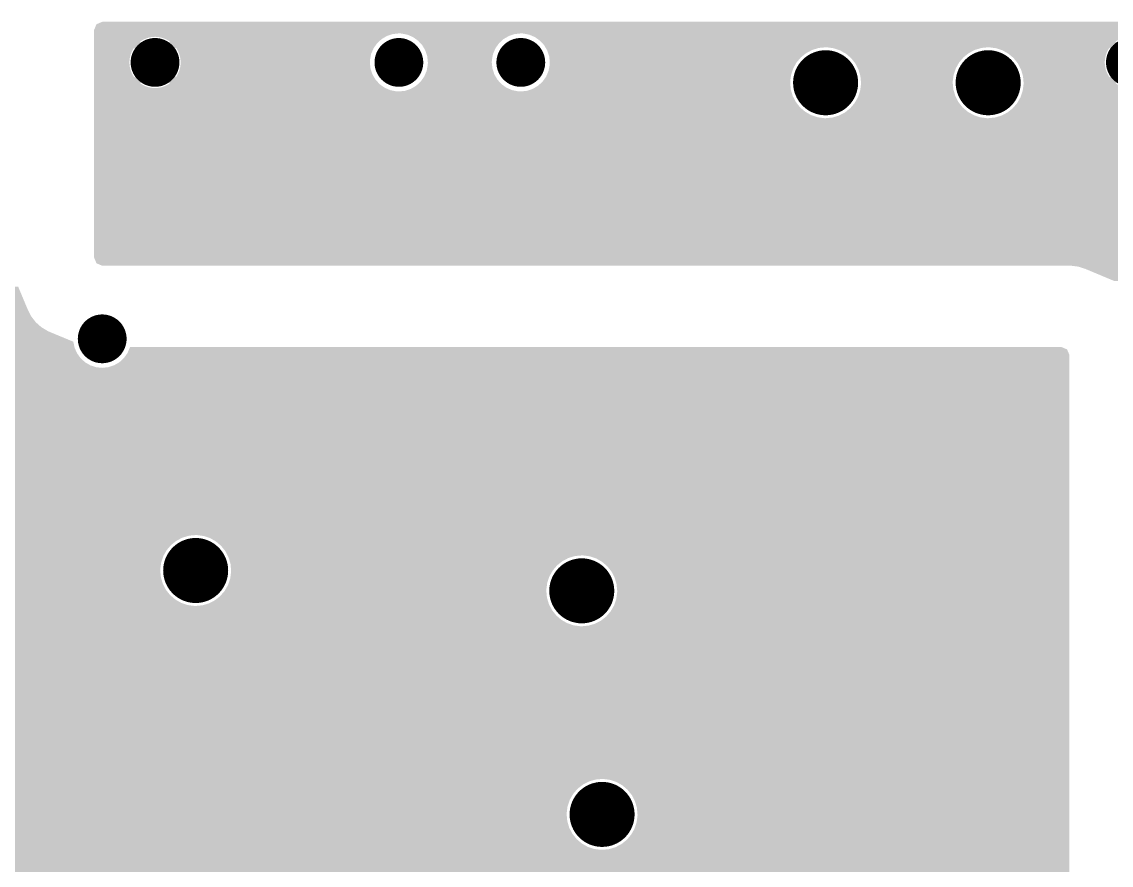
# Model space of a CAD drawing. Extents: x 295 to 953, y 10 to 290.
# Drawn here: x 728.99 to 757.08, y 174.05 to 195.79 of the extents above; entities that cross this region are included whole.
import ezdxf

# ---------------------------------------------------------------- set-up
doc = ezdxf.new("R2010")
doc.units = 0
doc.header["$LTSCALE"] = 5
doc.header["$MEASUREMENT"] = 0
doc.layers.get('0').update_dxf_attribs({"linetype": 'CONTINUOUS', "lineweight": 25})

msp = doc.modelspace()

# ---------------------------------------------------------------- linework, layer by layer
for points, const_width in [([(732.114, 194.746, 1), (732.743, 194.746, 1)], 0.629), ([(738.401, 194.746, 1), (739.029, 194.746, 1)], 0.629), ([(741.544, 194.746, 1), (742.173, 194.746, 1)], 0.629), ([(757.26, 194.746, 1), (757.889, 194.746, 1)], 0.629), ([(749.297, 194.222, 1), (750.136, 194.222, 1)], 0.838), ([(753.488, 194.222, 1), (754.327, 194.222, 1)], 0.838), ([(730.752, 187.621, 1), (731.381, 187.621, 1)], 0.629), ([(733.057, 181.649, 1), (733.895, 181.649, 1)], 0.838), ([(743.011, 181.125, 1), (743.849, 181.125, 1)], 0.838), ([(743.535, 175.362, 1), (744.373, 175.362, 1)], 0.838)]:
    msp.add_lwpolyline(points, format="xyb", close=True, dxfattribs=dict(const_width=const_width))
for points in [[(730.92, 195.731), (731.068, 195.793), (765.372, 195.731), (765.223, 195.793)], [(731.068, 195.793), (731.068, 195.793), (765.223, 195.793), (765.222, 195.793)], [(730.857, 195.582), (730.858, 195.585), (765.433, 195.582), (765.433, 195.585)], [(730.857, 195.494), (730.857, 195.582), (765.433, 195.494), (765.433, 195.582)], [(730.857, 195.477), (730.857, 195.494), (738.558, 195.477), (738.715, 195.494)], [(730.858, 195.585), (730.919, 195.731), (765.433, 195.585), (765.372, 195.731)], [(738.781, 195.491), (738.715, 195.494), (741.831, 195.491), (741.858, 195.494)], [(738.851, 195.477), (738.781, 195.491), (741.701, 195.477), (741.831, 195.491)], [(741.924, 195.491), (741.858, 195.494), (763.834, 195.491), (763.861, 195.494)], [(741.994, 195.477), (741.924, 195.491), (763.704, 195.477), (763.834, 195.491)], [(730.857, 195.428), (730.857, 195.477), (738.408, 195.428), (738.558, 195.477)], [(730.857, 195.406), (730.857, 195.428), (738.37, 195.406), (738.408, 195.428)], [(730.857, 195.404), (730.857, 195.406), (732.382, 195.404), (732.429, 195.406)], [(730.857, 195.399), (730.857, 195.404), (732.335, 195.399), (732.382, 195.404)], [(730.857, 195.391), (730.857, 195.399), (732.289, 195.391), (732.335, 195.399)], [(730.857, 195.379), (730.857, 195.391), (732.243, 195.379), (732.289, 195.391)], [(730.857, 195.364), (730.857, 195.379), (732.198, 195.364), (732.243, 195.379)], [(730.857, 195.346), (730.857, 195.364), (732.155, 195.346), (732.198, 195.364)], [(730.857, 195.325), (730.857, 195.346), (732.113, 195.325), (732.155, 195.346)], [(730.857, 195.301), (730.857, 195.325), (732.072, 195.301), (732.113, 195.325)], [(730.857, 195.283), (730.857, 195.301), (732.045, 195.283), (732.072, 195.301)], [(730.857, 195.164), (730.857, 195.283), (732.165, 195.164), (732.045, 195.283)], [(732.231, 195.199), (732.237, 195.201), (732.626, 195.199), (732.62, 195.201)], [(732.237, 195.201), (732.269, 195.214), (732.62, 195.201), (732.588, 195.214)], [(732.269, 195.214), (732.276, 195.216), (732.588, 195.214), (732.582, 195.216)], [(732.276, 195.216), (732.308, 195.225), (732.582, 195.216), (732.549, 195.225)], [(732.308, 195.225), (732.315, 195.227), (732.549, 195.225), (732.543, 195.227)], [(732.315, 195.227), (732.347, 195.233), (732.543, 195.227), (732.508, 195.233)], [(732.347, 195.233), (732.356, 195.234), (732.508, 195.233), (732.503, 195.234)], [(732.356, 195.234), (732.388, 195.238), (732.503, 195.234), (732.467, 195.238)], [(732.388, 195.238), (732.4, 195.239), (732.467, 195.238), (732.463, 195.239)], [(732.4, 195.239), (732.429, 195.24), (732.463, 195.239), (732.429, 195.24)], [(732.461, 195.405), (732.429, 195.406), (738.369, 195.405), (738.37, 195.406)], [(732.508, 195.401), (732.461, 195.405), (738.362, 195.401), (738.369, 195.405)], [(732.555, 195.394), (732.508, 195.401), (738.349, 195.394), (738.362, 195.401)], [(732.6, 195.383), (732.555, 195.394), (738.331, 195.383), (738.349, 195.394)], [(732.645, 195.369), (732.6, 195.383), (738.308, 195.369), (738.331, 195.383)], [(732.689, 195.352), (732.645, 195.369), (738.279, 195.352), (738.308, 195.369)], [(732.698, 195.348), (732.689, 195.352), (738.271, 195.348), (738.279, 195.352)], [(732.693, 195.164), (732.77, 195.241), (738.1, 195.164), (738.154, 195.241)], [(732.732, 195.332), (732.698, 195.348), (738.254, 195.332), (738.271, 195.348)], [(732.773, 195.309), (732.732, 195.332), (738.229, 195.309), (738.254, 195.332)], [(732.77, 195.241), (732.812, 195.283), (738.154, 195.241), (738.2, 195.283)], [(732.812, 195.283), (732.773, 195.309), (738.2, 195.283), (738.229, 195.309)], [(738.936, 195.46), (738.851, 195.477), (741.65, 195.46), (741.701, 195.477)], [(739.012, 195.428), (738.936, 195.46), (741.551, 195.428), (741.65, 195.46)], [(739.081, 195.398), (739.012, 195.428), (741.5, 195.398), (741.551, 195.428)], [(739.152, 195.348), (739.081, 195.398), (741.414, 195.348), (741.5, 195.398)], [(739.21, 195.306), (739.152, 195.348), (741.369, 195.306), (741.414, 195.348)], [(739.27, 195.241), (739.21, 195.306), (741.298, 195.241), (741.369, 195.306)], [(739.317, 195.19), (739.27, 195.241), (741.261, 195.19), (741.298, 195.241)], [(742.079, 195.46), (741.994, 195.477), (763.653, 195.46), (763.704, 195.477)], [(742.156, 195.428), (742.079, 195.46), (763.554, 195.428), (763.653, 195.46)], [(742.206, 195.406), (742.156, 195.428), (763.516, 195.406), (763.554, 195.428)], [(742.21, 195.404), (742.206, 195.406), (757.528, 195.404), (757.575, 195.406)], [(742.222, 195.399), (742.21, 195.404), (757.481, 195.399), (757.528, 195.404)], [(742.225, 195.398), (742.222, 195.399), (757.474, 195.398), (757.481, 195.399)], [(742.235, 195.391), (742.225, 195.398), (757.435, 195.391), (757.474, 195.398)], [(742.251, 195.379), (742.235, 195.391), (757.389, 195.379), (757.435, 195.391)], [(742.272, 195.364), (742.251, 195.379), (757.344, 195.364), (757.389, 195.379)], [(742.297, 195.346), (742.272, 195.364), (757.301, 195.346), (757.344, 195.364)], [(742.327, 195.325), (742.297, 195.346), (757.259, 195.325), (757.301, 195.346)], [(742.354, 195.306), (742.327, 195.325), (757.227, 195.306), (757.259, 195.325)], [(742.358, 195.301), (742.354, 195.306), (757.218, 195.301), (757.227, 195.306)], [(742.375, 195.283), (742.358, 195.301), (757.191, 195.283), (757.218, 195.301)], [(742.46, 195.19), (742.375, 195.283), (757.285, 195.19), (757.191, 195.283)], [(730.857, 195.129), (730.857, 195.164), (738.075, 195.129), (738.1, 195.164)], [(730.857, 195.09), (730.857, 195.129), (731.865, 195.09), (731.891, 195.129)], [(730.857, 195.049), (730.857, 195.09), (731.842, 195.049), (731.865, 195.09)], [(730.857, 195.006), (730.857, 195.049), (731.822, 195.006), (731.842, 195.049)], [(730.857, 194.962), (730.857, 195.006), (731.805, 194.962), (731.822, 195.006)], [(730.857, 194.917), (730.857, 194.962), (731.791, 194.917), (731.805, 194.962)], [(732.01, 195.01), (731.891, 195.129), (732.847, 195.01), (732.966, 195.129)], [(731.963, 194.912), (731.973, 194.937), (732.894, 194.912), (732.884, 194.937)], [(731.973, 194.937), (731.978, 194.949), (732.884, 194.937), (732.879, 194.949)], [(731.978, 194.949), (731.99, 194.974), (732.879, 194.949), (732.867, 194.974)], [(731.99, 194.974), (731.997, 194.986), (732.867, 194.974), (732.861, 194.986)], [(731.997, 194.986), (732.01, 195.01), (732.861, 194.986), (732.847, 195.01)], [(732.165, 195.164), (732.194, 195.181), (732.693, 195.164), (732.663, 195.181)], [(732.194, 195.181), (732.2, 195.184), (732.663, 195.181), (732.657, 195.184)], [(732.2, 195.184), (732.231, 195.199), (732.657, 195.184), (732.626, 195.199)], [(732.976, 195.114), (732.966, 195.129), (738.064, 195.114), (738.075, 195.129)], [(732.978, 195.112), (732.976, 195.114), (738.063, 195.112), (738.064, 195.114)], [(733.001, 195.074), (732.978, 195.112), (738.047, 195.074), (738.063, 195.112)], [(733.023, 195.032), (733.001, 195.074), (738.029, 195.032), (738.047, 195.074)], [(733.042, 194.989), (733.023, 195.032), (738.01, 194.989), (738.029, 195.032)], [(733.05, 194.967), (733.042, 194.989), (738, 194.967), (738.01, 194.989)], [(733.058, 194.945), (733.05, 194.967), (737.996, 194.945), (738, 194.967)], [(733.07, 194.9), (733.058, 194.945), (737.987, 194.9), (737.996, 194.945)], [(739.363, 195.112), (739.317, 195.19), (741.206, 195.112), (741.261, 195.19)], [(739.397, 195.053), (739.363, 195.112), (741.181, 195.053), (741.206, 195.112)], [(739.425, 194.967), (739.397, 195.053), (741.144, 194.967), (741.181, 195.053)], [(739.446, 194.903), (739.425, 194.967), (741.131, 194.903), (741.144, 194.967)], [(742.476, 195.164), (742.46, 195.19), (757.311, 195.164), (757.285, 195.19)], [(742.492, 195.135), (742.476, 195.164), (763.225, 195.135), (763.246, 195.164)], [(742.502, 195.119), (742.492, 195.135), (749.542, 195.119), (749.716, 195.135)], [(742.531, 195.069), (742.502, 195.119), (749.375, 195.069), (749.542, 195.119)], [(742.54, 195.053), (742.531, 195.069), (749.344, 195.053), (749.375, 195.069)], [(742.562, 194.988), (742.54, 195.053), (749.22, 194.988), (749.344, 195.053)], [(742.59, 194.903), (742.562, 194.988), (749.112, 194.903), (749.22, 194.988)], [(749.751, 195.135), (749.716, 195.135), (753.901, 195.135), (753.907, 195.135)], [(749.871, 195.119), (749.751, 195.135), (753.733, 195.119), (753.901, 195.135)], [(749.924, 195.111), (749.871, 195.119), (753.709, 195.111), (753.733, 195.119)], [(750.05, 195.069), (749.924, 195.111), (753.566, 195.069), (753.709, 195.111)], [(750.09, 195.056), (750.05, 195.069), (753.54, 195.056), (753.566, 195.069)], [(750.208, 194.988), (750.09, 195.056), (753.411, 194.988), (753.54, 195.056)], [(750.242, 194.969), (750.208, 194.988), (753.386, 194.969), (753.411, 194.988)], [(750.346, 194.88), (750.242, 194.969), (753.274, 194.88), (753.386, 194.969)], [(753.985, 195.129), (753.942, 195.135), (763.221, 195.129), (763.225, 195.135)], [(754.115, 195.111), (753.985, 195.129), (757.026, 195.111), (757.037, 195.129)], [(754.18, 195.09), (754.115, 195.111), (757.011, 195.09), (757.026, 195.111)], [(754.281, 195.056), (754.18, 195.09), (756.992, 195.056), (757.011, 195.09)], [(754.293, 195.049), (754.281, 195.056), (756.988, 195.049), (756.992, 195.056)], [(754.368, 195.006), (754.293, 195.049), (756.968, 195.006), (756.988, 195.049)], [(754.433, 194.969), (754.368, 195.006), (756.954, 194.969), (756.968, 195.006)], [(754.441, 194.962), (754.433, 194.969), (756.951, 194.962), (756.954, 194.969)], [(754.493, 194.917), (754.441, 194.962), (756.937, 194.917), (756.951, 194.962)], [(757.156, 195.01), (757.037, 195.129), (757.993, 195.01), (758.112, 195.129)], [(730.857, 194.872), (730.857, 194.917), (731.781, 194.872), (731.791, 194.917)], [(730.857, 194.825), (730.857, 194.872), (731.773, 194.825), (731.781, 194.872)], [(730.857, 194.778), (730.857, 194.825), (731.769, 194.778), (731.773, 194.825)], [(730.857, 194.731), (730.857, 194.778), (731.769, 194.731), (731.769, 194.778)], [(730.857, 194.684), (730.857, 194.731), (731.771, 194.684), (731.769, 194.731)], [(730.857, 194.638), (730.857, 194.684), (731.777, 194.638), (731.771, 194.684)], [(731.934, 194.752), (731.935, 194.78), (732.923, 194.752), (732.922, 194.78)], [(731.934, 194.739), (731.934, 194.752), (732.923, 194.739), (732.923, 194.752)], [(731.936, 194.711), (731.934, 194.739), (732.922, 194.711), (732.923, 194.739)], [(731.935, 194.78), (731.937, 194.793), (732.922, 194.78), (732.921, 194.793)], [(731.936, 194.698), (731.936, 194.711), (732.92, 194.698), (732.922, 194.711)], [(731.94, 194.671), (731.936, 194.698), (732.917, 194.671), (732.92, 194.698)], [(731.937, 194.793), (731.94, 194.82), (732.921, 194.793), (732.917, 194.82)], [(731.94, 194.82), (731.942, 194.833), (732.917, 194.82), (732.915, 194.833)], [(731.942, 194.658), (731.94, 194.671), (732.915, 194.658), (732.917, 194.671)], [(731.942, 194.833), (731.948, 194.86), (732.915, 194.833), (732.909, 194.86)], [(731.948, 194.631), (731.942, 194.658), (732.91, 194.631), (732.915, 194.658)], [(731.948, 194.86), (731.951, 194.873), (732.909, 194.86), (732.906, 194.873)], [(731.951, 194.873), (731.959, 194.899), (732.906, 194.873), (732.898, 194.899)], [(731.959, 194.899), (731.963, 194.912), (732.898, 194.899), (732.894, 194.912)], [(733.08, 194.854), (733.07, 194.9), (737.978, 194.854), (737.987, 194.9)], [(733.077, 194.62), (733.084, 194.666), (737.98, 194.62), (737.975, 194.666)], [(733.085, 194.811), (733.08, 194.854), (737.97, 194.811), (737.978, 194.854)], [(733.084, 194.666), (733.088, 194.713), (737.975, 194.666), (737.97, 194.713)], [(733.086, 194.807), (733.085, 194.811), (737.97, 194.807), (737.97, 194.811)], [(733.089, 194.76), (733.086, 194.807), (737.968, 194.76), (737.97, 194.807)], [(733.088, 194.746), (733.089, 194.76), (737.967, 194.746), (737.968, 194.76)], [(733.088, 194.713), (733.088, 194.746), (737.97, 194.713), (737.967, 194.746)], [(739.442, 194.588), (739.46, 194.68), (741.127, 194.588), (741.117, 194.68)], [(739.456, 194.811), (739.446, 194.903), (741.113, 194.811), (741.131, 194.903)], [(739.463, 194.746), (739.456, 194.811), (741.11, 194.746), (741.113, 194.811)], [(739.46, 194.68), (739.463, 194.746), (741.117, 194.68), (741.11, 194.746)], [(742.587, 194.595), (742.604, 194.68), (748.883, 194.595), (748.931, 194.68)], [(742.592, 194.88), (742.59, 194.903), (749.083, 194.88), (749.112, 194.903)], [(742.606, 194.747), (742.592, 194.88), (748.969, 194.747), (749.083, 194.88)], [(742.604, 194.68), (742.606, 194.746), (748.931, 194.68), (748.968, 194.746)], [(742.606, 194.746), (742.606, 194.747), (748.968, 194.746), (748.969, 194.747)], [(750.375, 194.855), (750.346, 194.88), (753.253, 194.855), (753.274, 194.88)], [(750.461, 194.747), (750.375, 194.855), (753.16, 194.747), (753.253, 194.855)], [(750.483, 194.719), (750.461, 194.747), (753.144, 194.719), (753.16, 194.747)], [(750.547, 194.595), (750.483, 194.719), (753.074, 194.595), (753.144, 194.719)], [(754.547, 194.872), (754.493, 194.917), (756.927, 194.872), (756.937, 194.917)], [(754.566, 194.855), (754.547, 194.872), (756.924, 194.855), (756.927, 194.872)], [(754.59, 194.825), (754.566, 194.855), (756.919, 194.825), (756.924, 194.855)], [(754.627, 194.778), (754.59, 194.825), (756.915, 194.778), (756.919, 194.825)], [(754.664, 194.731), (754.627, 194.778), (756.915, 194.731), (756.915, 194.778)], [(754.674, 194.719), (754.664, 194.731), (756.915, 194.719), (756.915, 194.731)], [(754.692, 194.684), (754.674, 194.719), (756.917, 194.684), (756.915, 194.719)], [(754.716, 194.638), (754.692, 194.684), (756.923, 194.638), (756.917, 194.684)], [(730.857, 194.591), (730.857, 194.638), (731.787, 194.591), (731.777, 194.638)], [(730.857, 194.546), (730.857, 194.591), (731.799, 194.546), (731.787, 194.591)], [(730.857, 194.502), (730.857, 194.546), (731.815, 194.502), (731.799, 194.546)], [(730.857, 194.459), (730.857, 194.502), (731.834, 194.459), (731.815, 194.502)], [(730.857, 194.417), (730.857, 194.459), (731.856, 194.417), (731.834, 194.459)], [(730.857, 194.377), (730.857, 194.417), (731.881, 194.377), (731.856, 194.417)], [(730.857, 194.362), (730.857, 194.377), (731.891, 194.362), (731.881, 194.377)], [(730.857, 194.327), (730.857, 194.362), (738.098, 194.327), (738.077, 194.362)], [(731.891, 194.362), (732.01, 194.481), (732.966, 194.362), (732.847, 194.481)], [(731.951, 194.618), (731.948, 194.631), (732.906, 194.618), (732.91, 194.631)], [(731.959, 194.592), (731.951, 194.618), (732.899, 194.592), (732.906, 194.618)], [(731.963, 194.579), (731.959, 194.592), (732.894, 194.579), (732.899, 194.592)], [(731.973, 194.554), (731.963, 194.579), (732.884, 194.554), (732.894, 194.579)], [(731.978, 194.542), (731.973, 194.554), (732.879, 194.542), (732.884, 194.554)], [(731.991, 194.517), (731.978, 194.542), (732.867, 194.517), (732.879, 194.542)], [(731.996, 194.505), (731.991, 194.517), (732.86, 194.505), (732.867, 194.517)], [(732.01, 194.482), (731.996, 194.505), (732.847, 194.482), (732.86, 194.505)], [(732.01, 194.481), (732.01, 194.482), (732.847, 194.481), (732.847, 194.482)], [(732.966, 194.362), (732.992, 194.402), (738.077, 194.362), (738.055, 194.402)], [(732.992, 194.402), (733.012, 194.438), (738.055, 194.402), (738.033, 194.438)], [(733.012, 194.438), (733.015, 194.443), (738.033, 194.438), (738.032, 194.443)], [(733.015, 194.443), (733.035, 194.485), (738.032, 194.443), (738.018, 194.485)], [(733.035, 194.485), (733.052, 194.529), (738.018, 194.485), (738.003, 194.529)], [(733.052, 194.529), (733.066, 194.574), (738.003, 194.529), (737.988, 194.574)], [(733.066, 194.574), (733.069, 194.588), (737.988, 194.574), (737.984, 194.588)], [(733.069, 194.588), (733.077, 194.62), (737.984, 194.588), (737.98, 194.62)], [(739.312, 194.302), (739.367, 194.379), (741.256, 194.302), (741.211, 194.379)], [(739.367, 194.379), (739.393, 194.438), (741.211, 194.379), (741.176, 194.438)], [(739.393, 194.438), (739.43, 194.525), (741.176, 194.438), (741.148, 194.525)], [(739.43, 194.525), (739.442, 194.588), (741.148, 194.525), (741.127, 194.588)], [(742.423, 194.256), (742.511, 194.379), (748.803, 194.256), (748.82, 194.379)], [(742.511, 194.379), (742.532, 194.429), (748.82, 194.379), (748.827, 194.429)], [(742.532, 194.429), (742.573, 194.525), (748.827, 194.429), (748.859, 194.525)], [(742.573, 194.525), (742.587, 194.595), (748.859, 194.525), (748.883, 194.595)], [(750.564, 194.563), (750.547, 194.595), (753.063, 194.563), (753.074, 194.595)], [(750.603, 194.429), (750.564, 194.563), (753.018, 194.429), (753.063, 194.563)], [(750.613, 194.396), (750.603, 194.429), (753.013, 194.396), (753.018, 194.429)], [(750.627, 194.256), (750.613, 194.396), (752.994, 194.256), (753.013, 194.396)], [(754.74, 194.591), (754.716, 194.638), (756.933, 194.591), (756.923, 194.638)], [(754.755, 194.563), (754.74, 194.591), (756.941, 194.563), (756.933, 194.591)], [(754.76, 194.546), (754.755, 194.563), (756.945, 194.546), (756.941, 194.563)], [(754.773, 194.502), (754.76, 194.546), (756.961, 194.502), (756.945, 194.546)], [(754.786, 194.459), (754.773, 194.502), (756.98, 194.459), (756.961, 194.502)], [(754.798, 194.417), (754.786, 194.459), (757.002, 194.417), (756.98, 194.459)], [(754.804, 194.396), (754.798, 194.417), (757.015, 194.396), (757.002, 194.417)], [(754.806, 194.377), (754.804, 194.396), (757.027, 194.377), (757.015, 194.396)], [(754.808, 194.362), (754.806, 194.377), (757.037, 194.362), (757.027, 194.377)], [(754.811, 194.327), (754.808, 194.362), (763.244, 194.327), (763.223, 194.362)], [(757.037, 194.362), (757.156, 194.481), (758.112, 194.362), (757.993, 194.481)], [(730.857, 194.208), (730.857, 194.327), (732.045, 194.208), (732.165, 194.327)], [(730.857, 194.182), (730.857, 194.208), (732.085, 194.182), (732.045, 194.208)], [(730.857, 194.159), (730.857, 194.182), (732.126, 194.159), (732.085, 194.182)], [(730.857, 194.139), (730.857, 194.159), (732.168, 194.139), (732.126, 194.159)], [(730.857, 194.122), (730.857, 194.139), (732.212, 194.122), (732.168, 194.139)], [(730.857, 194.108), (730.857, 194.122), (732.257, 194.108), (732.212, 194.122)], [(730.857, 194.098), (730.857, 194.108), (732.303, 194.098), (732.257, 194.108)], [(730.857, 194.09), (730.857, 194.098), (732.349, 194.09), (732.303, 194.098)], [(730.857, 194.086), (730.857, 194.09), (732.396, 194.086), (732.349, 194.09)], [(730.857, 194.031), (730.857, 194.086), (738.494, 194.031), (738.367, 194.086)], [(730.857, 194.086), (730.857, 194.086), (732.443, 194.086), (732.396, 194.086)], [(732.195, 194.31), (732.165, 194.327), (732.663, 194.31), (732.693, 194.327)], [(732.2, 194.307), (732.195, 194.31), (732.657, 194.307), (732.663, 194.31)], [(732.231, 194.292), (732.2, 194.307), (732.627, 194.292), (732.657, 194.307)], [(732.237, 194.29), (732.231, 194.292), (732.62, 194.29), (732.627, 194.292)], [(732.269, 194.278), (732.237, 194.29), (732.589, 194.278), (732.62, 194.29)], [(732.275, 194.276), (732.269, 194.278), (732.582, 194.276), (732.589, 194.278)], [(732.308, 194.266), (732.275, 194.276), (732.55, 194.266), (732.582, 194.276)], [(732.314, 194.265), (732.308, 194.266), (732.542, 194.265), (732.55, 194.266)], [(732.349, 194.258), (732.314, 194.265), (732.51, 194.258), (732.542, 194.265)], [(732.354, 194.257), (732.349, 194.258), (732.501, 194.257), (732.51, 194.258)], [(732.39, 194.253), (732.354, 194.257), (732.469, 194.253), (732.501, 194.257)], [(732.394, 194.252), (732.39, 194.253), (732.457, 194.252), (732.469, 194.253)], [(732.429, 194.251), (732.394, 194.252), (732.429, 194.251), (732.457, 194.252)], [(732.443, 194.086), (732.49, 194.088), (738.367, 194.086), (738.36, 194.088)], [(732.49, 194.088), (732.528, 194.093), (738.36, 194.088), (738.349, 194.093)], [(732.528, 194.093), (732.537, 194.094), (738.349, 194.093), (738.347, 194.094)], [(732.537, 194.094), (732.583, 194.104), (738.347, 194.094), (738.334, 194.104)], [(732.583, 194.104), (732.628, 194.116), (738.334, 194.104), (738.316, 194.116)], [(732.628, 194.116), (732.672, 194.132), (738.316, 194.116), (738.294, 194.132)], [(732.672, 194.132), (732.715, 194.151), (738.294, 194.132), (738.267, 194.151)], [(732.718, 194.302), (732.693, 194.327), (738.113, 194.302), (738.098, 194.327)], [(732.715, 194.151), (732.757, 194.173), (738.267, 194.151), (738.237, 194.173)], [(732.812, 194.208), (732.718, 194.302), (738.199, 194.208), (738.113, 194.302)], [(732.757, 194.173), (732.776, 194.185), (738.237, 194.173), (738.22, 194.185)], [(732.776, 194.185), (732.797, 194.198), (738.22, 194.185), (738.208, 194.198)], [(732.797, 194.198), (732.812, 194.208), (738.208, 194.198), (738.199, 194.208)], [(739.023, 194.064), (739.073, 194.093), (741.561, 194.064), (741.492, 194.093)], [(739.073, 194.093), (739.159, 194.143), (741.492, 194.093), (741.421, 194.143)], [(739.159, 194.143), (739.204, 194.185), (741.421, 194.143), (741.363, 194.185)], [(739.204, 194.185), (739.276, 194.25), (741.363, 194.185), (741.303, 194.25)], [(739.276, 194.25), (739.312, 194.302), (741.303, 194.25), (741.256, 194.302)], [(742.166, 194.064), (742.302, 194.143), (748.818, 194.064), (748.81, 194.143)], [(742.302, 194.143), (742.388, 194.222), (748.81, 194.143), (748.803, 194.222)], [(742.388, 194.222), (742.419, 194.25), (748.803, 194.222), (748.803, 194.25)], [(742.419, 194.25), (742.423, 194.256), (748.803, 194.25), (748.803, 194.256)], [(750.611, 194.048), (750.629, 194.187), (753.011, 194.048), (752.997, 194.187)], [(750.63, 194.222), (750.627, 194.256), (752.994, 194.222), (752.994, 194.256)], [(750.629, 194.187), (750.63, 194.222), (752.997, 194.187), (752.994, 194.222)], [(754.799, 194.031), (754.807, 194.086), (763.64, 194.031), (763.513, 194.086)], [(754.807, 194.09), (754.808, 194.098), (757.495, 194.09), (757.449, 194.098)], [(754.807, 194.086), (754.807, 194.09), (757.542, 194.086), (757.495, 194.09)], [(754.807, 194.086), (754.807, 194.086), (757.589, 194.086), (757.542, 194.086)], [(754.808, 194.098), (754.81, 194.108), (757.449, 194.098), (757.403, 194.108)], [(754.81, 194.108), (754.812, 194.122), (757.403, 194.108), (757.358, 194.122)], [(754.821, 194.222), (754.811, 194.327), (757.205, 194.222), (757.311, 194.327)], [(754.812, 194.122), (754.814, 194.139), (757.358, 194.122), (757.314, 194.139)], [(754.814, 194.139), (754.817, 194.159), (757.314, 194.139), (757.272, 194.159)], [(754.817, 194.159), (754.82, 194.182), (757.272, 194.159), (757.231, 194.182)], [(754.82, 194.187), (754.821, 194.208), (757.223, 194.187), (757.191, 194.208)], [(754.82, 194.182), (754.82, 194.187), (757.231, 194.182), (757.223, 194.187)], [(754.821, 194.208), (754.821, 194.222), (757.191, 194.208), (757.205, 194.222)], [(730.857, 194), (730.857, 194.031), (738.649, 194), (738.494, 194.031)], [(730.857, 193.997), (730.857, 194), (738.715, 193.997), (738.649, 194)], [(730.857, 193.88), (730.857, 193.997), (748.869, 193.88), (748.834, 193.997)], [(730.857, 193.725), (730.857, 193.88), (748.95, 193.725), (748.869, 193.88)], [(738.715, 193.997), (738.742, 194), (741.858, 193.997), (741.792, 194)], [(738.742, 194), (738.872, 194.014), (741.792, 194), (741.722, 194.014)], [(738.872, 194.014), (738.923, 194.031), (741.722, 194.014), (741.637, 194.031)], [(738.923, 194.031), (739.023, 194.064), (741.637, 194.031), (741.561, 194.064)], [(741.858, 193.997), (742.016, 194.014), (748.834, 193.997), (748.829, 194.014)], [(742.016, 194.014), (742.117, 194.048), (748.829, 194.014), (748.82, 194.048)], [(742.117, 194.048), (742.166, 194.064), (748.82, 194.048), (748.818, 194.064)], [(750.48, 193.725), (750.55, 193.848), (753.141, 193.725), (753.077, 193.848)], [(750.55, 193.848), (750.561, 193.88), (753.077, 193.848), (753.06, 193.88)], [(750.561, 193.88), (750.606, 194.014), (753.06, 193.88), (753.021, 194.014)], [(750.606, 194.014), (750.611, 194.048), (753.021, 194.014), (753.011, 194.048)], [(754.655, 193.696), (754.741, 193.848), (765.433, 193.696), (765.433, 193.848)], [(754.741, 193.848), (754.792, 193.997), (765.433, 193.848), (765.433, 193.997)], [(754.792, 193.997), (754.793, 194), (763.861, 193.997), (763.795, 194)], [(754.793, 194), (754.797, 194.014), (763.795, 194), (763.726, 194.014)], [(754.797, 194.014), (754.799, 194.031), (763.726, 194.014), (763.64, 194.031)], [(730.857, 193.588), (730.857, 193.725), (749.058, 193.588), (748.95, 193.725)], [(730.857, 193.474), (730.857, 193.588), (749.191, 193.474), (749.058, 193.588)], [(750.238, 193.474), (750.35, 193.564), (753.382, 193.474), (753.278, 193.564)], [(750.35, 193.564), (750.371, 193.588), (753.278, 193.564), (753.249, 193.588)], [(750.371, 193.588), (750.464, 193.696), (753.249, 193.588), (753.163, 193.696)], [(750.464, 193.696), (750.48, 193.725), (753.163, 193.696), (753.141, 193.725)], [(754.404, 193.455), (754.541, 193.564), (765.433, 193.455), (765.433, 193.564)], [(754.541, 193.564), (754.655, 193.696), (765.433, 193.564), (765.433, 193.696)], [(730.857, 193.388), (730.857, 193.474), (749.343, 193.388), (749.191, 193.474)], [(730.857, 193.332), (730.857, 193.388), (749.509, 193.332), (749.343, 193.388)], [(730.857, 193.309), (730.857, 193.332), (749.682, 193.309), (749.509, 193.332)], [(730.857, 193.308), (730.857, 193.309), (749.716, 193.308), (749.682, 193.309)], [(730.857, 190.555), (730.857, 193.308), (765.433, 190.555), (765.433, 193.308)], [(749.716, 193.308), (749.723, 193.309), (753.907, 193.308), (753.873, 193.309)], [(749.723, 193.309), (749.89, 193.325), (753.873, 193.309), (753.753, 193.325)], [(749.89, 193.325), (749.915, 193.332), (753.753, 193.325), (753.7, 193.332)], [(749.915, 193.332), (750.058, 193.374), (753.7, 193.332), (753.574, 193.374)], [(750.058, 193.374), (750.084, 193.388), (753.574, 193.374), (753.534, 193.388)], [(750.084, 193.388), (750.213, 193.455), (753.534, 193.388), (753.416, 193.455)], [(750.213, 193.455), (750.238, 193.474), (753.416, 193.455), (753.382, 193.474)], [(753.907, 193.308), (754.081, 193.325), (765.433, 193.308), (765.433, 193.325)], [(754.081, 193.325), (754.249, 193.374), (765.433, 193.325), (765.433, 193.374)], [(754.249, 193.374), (754.404, 193.455), (765.433, 193.374), (765.433, 193.455)], [(730.857, 190.368), (730.857, 190.555), (765.449, 190.368), (765.433, 190.555)], [(730.857, 190.188), (730.857, 190.368), (765.499, 190.188), (765.449, 190.368)], [(730.857, 190.15), (730.857, 190.188), (765.514, 190.15), (765.499, 190.188)], [(730.857, 189.717), (730.857, 190.15), (765.695, 189.717), (765.514, 190.15)], [(730.919, 189.568), (730.857, 189.717), (765.757, 189.568), (765.695, 189.717)], [(730.92, 189.567), (730.919, 189.568), (765.758, 189.567), (765.757, 189.568)], [(731.066, 189.507), (730.92, 189.567), (765.783, 189.507), (765.758, 189.567)], [(756.043, 189.506), (756.003, 189.507), (765.783, 189.506), (765.783, 189.507)], [(756.229, 189.482), (756.043, 189.506), (765.793, 189.482), (765.783, 189.506)], [(756.407, 189.426), (756.229, 189.482), (765.817, 189.426), (765.793, 189.482)], [(756.448, 189.409), (756.407, 189.426), (765.824, 189.409), (765.817, 189.426)], [(756.844, 189.243), (756.448, 189.409), (765.911, 189.243), (765.824, 189.409)], [(757.149, 189.116), (756.844, 189.243), (766.011, 189.116), (765.911, 189.243)], [(673.231, 188.361), (673.231, 188.968), (729.153, 188.361), (728.899, 188.968)], [(673.231, 188.195), (673.231, 188.361), (729.24, 188.195), (729.153, 188.361)], [(673.231, 188.048), (673.231, 188.195), (729.355, 188.048), (729.24, 188.195)], [(673.231, 187.923), (673.231, 188.048), (729.495, 187.923), (729.355, 188.048)], [(673.231, 187.826), (673.231, 187.923), (729.655, 187.826), (729.495, 187.923)], [(673.231, 187.797), (673.231, 187.826), (729.718, 187.797), (729.655, 187.826)], [(673.231, 187.547), (673.231, 187.797), (730.322, 187.547), (729.718, 187.797)], [(673.231, 187.546), (673.231, 187.547), (730.322, 187.546), (730.322, 187.547)], [(673.231, 187.392), (673.231, 187.546), (730.354, 187.392), (730.322, 187.546)], [(673.231, 187.247), (673.231, 187.392), (730.419, 187.247), (730.354, 187.392)], [(731.719, 187.255), (731.758, 187.349), (755.981, 187.255), (755.942, 187.349)], [(731.758, 187.349), (731.785, 187.411), (755.942, 187.349), (755.793, 187.411)], [(673.231, 187.119), (673.231, 187.247), (730.512, 187.119), (730.419, 187.247)], [(673.231, 187.014), (673.231, 187.119), (730.629, 187.014), (730.512, 187.119)], [(731.511, 187.019), (731.627, 187.126), (756.003, 187.019), (756.003, 187.126)], [(731.627, 187.126), (731.682, 187.203), (756.003, 187.126), (756.003, 187.203)], [(731.682, 187.203), (731.719, 187.255), (756.003, 187.203), (755.981, 187.255)], [(673.231, 186.935), (673.231, 187.014), (730.767, 186.935), (730.629, 187.014)], [(673.231, 186.888), (673.231, 186.935), (730.918, 186.888), (730.767, 186.935)], [(673.231, 186.873), (673.231, 186.888), (731.067, 186.873), (730.918, 186.888)], [(673.231, 183.445), (673.231, 186.873), (756.003, 183.445), (756.003, 186.873)], [(731.067, 186.873), (731.224, 186.89), (756.003, 186.873), (756.003, 186.89)], [(731.224, 186.89), (731.374, 186.939), (756.003, 186.89), (756.003, 186.939)], [(731.374, 186.939), (731.511, 187.019), (756.003, 186.939), (756.003, 187.019)], [(684.298, 183.442), (684.232, 183.445), (756.003, 183.442), (756.003, 183.445)], [(684.453, 183.411), (684.298, 183.442), (756.003, 183.411), (756.003, 183.442)], [(684.58, 183.357), (684.453, 183.411), (756.003, 183.357), (756.003, 183.411)], [(695.266, 183.356), (695.233, 183.357), (756.003, 183.356), (756.003, 183.357)], [(695.313, 183.352), (695.266, 183.356), (756.003, 183.352), (756.003, 183.356)], [(695.359, 183.344), (695.313, 183.352), (756.003, 183.344), (756.003, 183.352)], [(695.405, 183.334), (695.359, 183.344), (756.003, 183.334), (756.003, 183.344)], [(695.45, 183.32), (695.405, 183.334), (756.003, 183.32), (756.003, 183.334)], [(695.494, 183.303), (695.45, 183.32), (756.003, 183.303), (756.003, 183.32)], [(695.537, 183.283), (695.494, 183.303), (756.003, 183.283), (756.003, 183.303)], [(695.498, 183.115), (695.617, 183.234), (756.003, 183.115), (756.003, 183.234)], [(695.578, 183.26), (695.537, 183.283), (756.003, 183.26), (756.003, 183.283)], [(695.617, 183.234), (695.578, 183.26), (756.003, 183.234), (756.003, 183.26)], [(684.866, 183.086), (684.849, 183.115), (756.003, 183.086), (756.003, 183.115)], [(713.253, 183.062), (713.08, 183.086), (756.003, 183.062), (756.003, 183.086)], [(713.419, 183.006), (713.253, 183.062), (756.003, 183.006), (756.003, 183.062)], [(713.571, 182.92), (713.419, 183.006), (756.003, 182.92), (756.003, 183.006)], [(713.703, 182.806), (713.571, 182.92), (756.003, 182.806), (756.003, 182.92)], [(713.812, 182.669), (713.703, 182.806), (756.003, 182.669), (756.003, 182.806)], [(713.868, 182.562), (713.812, 182.669), (756.003, 182.562), (756.003, 182.669)], [(727.748, 182.562), (727.714, 182.562), (733.47, 182.562), (733.476, 182.562)], [(727.868, 182.546), (727.748, 182.562), (733.302, 182.546), (733.47, 182.562)], [(727.921, 182.538), (727.868, 182.546), (733.278, 182.538), (733.302, 182.546)], [(728.047, 182.496), (727.921, 182.538), (733.135, 182.496), (733.278, 182.538)], [(728.087, 182.483), (728.047, 182.496), (733.109, 182.483), (733.135, 182.496)], [(728.205, 182.415), (728.087, 182.483), (732.98, 182.415), (733.109, 182.483)], [(728.239, 182.396), (728.205, 182.415), (732.955, 182.396), (732.98, 182.415)], [(728.343, 182.307), (728.239, 182.396), (732.843, 182.307), (732.955, 182.396)], [(728.372, 182.282), (728.343, 182.307), (732.822, 182.282), (732.843, 182.307)], [(728.458, 182.174), (728.372, 182.282), (732.729, 182.174), (732.822, 182.282)], [(733.684, 182.538), (733.511, 182.562), (756.003, 182.538), (756.003, 182.562)], [(733.85, 182.483), (733.684, 182.538), (756.003, 182.483), (756.003, 182.538)], [(734.002, 182.396), (733.85, 182.483), (756.003, 182.396), (756.003, 182.483)], [(734.134, 182.282), (734.002, 182.396), (756.003, 182.282), (756.003, 182.396)], [(734.243, 182.146), (734.134, 182.282), (756.003, 182.146), (756.003, 182.282)], [(728.48, 182.146), (728.458, 182.174), (732.713, 182.146), (732.729, 182.174)], [(728.545, 182.022), (728.48, 182.146), (732.642, 182.022), (732.713, 182.146)], [(728.561, 181.99), (728.545, 182.022), (732.632, 181.99), (732.642, 182.022)], [(734.299, 182.038), (734.243, 182.146), (756.003, 182.038), (756.003, 182.146)], [(734.307, 182.022), (734.299, 182.038), (743.256, 182.022), (743.43, 182.038)], [(734.324, 181.99), (734.307, 182.022), (743.15, 181.99), (743.256, 182.022)], [(743.638, 182.015), (743.464, 182.038), (756.003, 182.015), (756.003, 182.038)], [(743.803, 181.959), (743.638, 182.015), (756.003, 181.959), (756.003, 182.015)], [(728.601, 181.856), (728.561, 181.99), (732.587, 181.856), (732.632, 181.99)], [(728.611, 181.823), (728.601, 181.856), (732.582, 181.823), (732.587, 181.856)], [(728.624, 181.683), (728.611, 181.823), (732.563, 181.683), (732.582, 181.823)], [(734.329, 181.972), (734.324, 181.99), (743.088, 181.972), (743.15, 181.99)], [(734.353, 181.892), (734.329, 181.972), (742.933, 181.892), (743.088, 181.972)], [(734.373, 181.823), (734.353, 181.892), (742.846, 181.823), (742.933, 181.892)], [(734.377, 181.783), (734.373, 181.823), (742.796, 181.783), (742.846, 181.823)], [(734.39, 181.65), (734.377, 181.783), (742.682, 181.65), (742.796, 181.783)], [(743.955, 181.872), (743.803, 181.959), (756.003, 181.872), (756.003, 181.959)], [(744.088, 181.759), (743.955, 181.872), (756.003, 181.759), (756.003, 181.872)], [(744.197, 181.622), (744.088, 181.759), (756.003, 181.622), (756.003, 181.759)], [(728.558, 181.307), (728.603, 181.441), (732.629, 181.307), (732.589, 181.441)], [(728.603, 181.441), (728.608, 181.475), (732.589, 181.441), (732.579, 181.475)], [(728.608, 181.475), (728.627, 181.614), (732.579, 181.475), (732.566, 181.614)], [(728.627, 181.649), (728.624, 181.683), (732.563, 181.649), (732.563, 181.683)], [(728.627, 181.614), (728.627, 181.649), (732.566, 181.614), (732.563, 181.649)], [(734.329, 181.333), (734.366, 181.441), (742.54, 181.333), (742.577, 181.441)], [(734.366, 181.441), (734.374, 181.498), (742.577, 181.441), (742.596, 181.498)], [(734.374, 181.498), (734.389, 181.614), (742.596, 181.498), (742.662, 181.614)], [(734.389, 181.614), (734.39, 181.649), (742.662, 181.614), (742.682, 181.649)], [(734.39, 181.649), (734.39, 181.65), (742.682, 181.649), (742.682, 181.65)], [(744.277, 181.466), (744.197, 181.622), (756.003, 181.466), (756.003, 181.622)], [(744.327, 181.299), (744.277, 181.466), (756.003, 181.299), (756.003, 181.466)], [(728.477, 181.152), (728.548, 181.275), (732.71, 181.152), (732.645, 181.275)], [(728.548, 181.275), (728.558, 181.307), (732.645, 181.275), (732.629, 181.307)], [(734.225, 181.125), (734.244, 181.159), (742.516, 181.125), (742.517, 181.159)], [(734.244, 181.159), (734.31, 181.275), (742.517, 181.159), (742.533, 181.275)], [(734.31, 181.275), (734.329, 181.333), (742.533, 181.275), (742.54, 181.333)], [(744.344, 181.125), (744.327, 181.299), (756.003, 181.125), (756.003, 181.299)], [(728.081, 180.815), (728.211, 180.882), (733.103, 180.815), (732.985, 180.882)], [(728.211, 180.882), (728.235, 180.901), (732.985, 180.882), (732.951, 180.901)], [(728.235, 180.901), (728.347, 180.991), (732.951, 180.901), (732.847, 180.991)], [(728.347, 180.991), (728.368, 181.015), (732.847, 180.991), (732.818, 181.015)], [(728.368, 181.015), (728.461, 181.123), (732.818, 181.015), (732.732, 181.123)], [(728.461, 181.123), (728.477, 181.152), (732.732, 181.123), (732.71, 181.152)], [(733.818, 180.801), (733.973, 180.882), (742.577, 180.801), (742.553, 180.882)], [(733.973, 180.882), (734.06, 180.951), (742.553, 180.882), (742.533, 180.951)], [(734.06, 180.951), (734.11, 180.991), (742.533, 180.951), (742.529, 180.991)], [(734.11, 180.991), (734.224, 181.123), (742.529, 180.991), (742.516, 181.123)], [(734.224, 181.123), (734.225, 181.125), (742.516, 181.123), (742.516, 181.125)], [(744.264, 180.751), (744.32, 180.917), (756.003, 180.751), (756.003, 180.917)], [(744.32, 180.917), (744.343, 181.09), (756.003, 180.917), (756.003, 181.09)], [(744.343, 181.09), (744.344, 181.125), (756.003, 181.09), (756.003, 181.125)], [(673.231, 180.628), (673.231, 180.66), (742.663, 180.628), (742.647, 180.66)], [(673.231, 180.491), (673.231, 180.628), (742.772, 180.491), (742.663, 180.628)], [(705.734, 180.66), (705.791, 180.663), (742.647, 180.66), (742.645, 180.663)], [(705.791, 180.663), (705.849, 180.669), (742.645, 180.663), (742.642, 180.669)], [(705.849, 180.669), (705.905, 180.679), (742.642, 180.669), (742.637, 180.679)], [(705.905, 180.679), (705.962, 180.692), (742.637, 180.679), (742.63, 180.692)], [(705.962, 180.692), (706.017, 180.708), (742.63, 180.692), (742.622, 180.708)], [(706.017, 180.708), (706.071, 180.727), (742.622, 180.708), (742.612, 180.727)], [(706.071, 180.727), (706.089, 180.735), (742.612, 180.727), (742.608, 180.735)], [(727.714, 180.735), (727.72, 180.736), (733.476, 180.735), (733.442, 180.736)], [(727.72, 180.736), (727.888, 180.752), (733.442, 180.736), (733.322, 180.752)], [(727.888, 180.752), (727.912, 180.759), (733.322, 180.752), (733.269, 180.759)], [(727.912, 180.759), (728.055, 180.801), (733.269, 180.759), (733.143, 180.801)], [(728.055, 180.801), (728.081, 180.815), (733.143, 180.801), (733.103, 180.815)], [(733.476, 180.735), (733.65, 180.752), (742.608, 180.735), (742.599, 180.752)], [(733.65, 180.752), (733.756, 180.783), (742.599, 180.752), (742.583, 180.783)], [(733.756, 180.783), (733.818, 180.801), (742.583, 180.783), (742.577, 180.801)], [(744.064, 180.467), (744.177, 180.599), (756.003, 180.467), (756.003, 180.599)], [(744.177, 180.599), (744.264, 180.751), (756.003, 180.599), (756.003, 180.751)], [(673.231, 180.377), (673.231, 180.491), (742.905, 180.377), (742.772, 180.491)], [(673.231, 180.291), (673.231, 180.377), (743.057, 180.291), (742.905, 180.377)], [(743.772, 180.277), (743.927, 180.358), (756.003, 180.277), (756.003, 180.358)], [(743.927, 180.358), (744.064, 180.467), (756.003, 180.358), (756.003, 180.467)], [(673.231, 180.235), (673.231, 180.291), (743.222, 180.235), (743.057, 180.291)], [(673.231, 180.212), (673.231, 180.235), (743.396, 180.212), (743.222, 180.235)], [(673.231, 180.211), (673.231, 180.212), (743.43, 180.211), (743.396, 180.212)], [(673.231, 178.895), (673.231, 180.211), (756.003, 178.895), (756.003, 180.211)], [(743.43, 180.211), (743.604, 180.228), (756.003, 180.211), (756.003, 180.228)], [(743.604, 180.228), (743.772, 180.277), (756.003, 180.228), (756.003, 180.277)], [(719.539, 178.871), (719.366, 178.895), (756.003, 178.871), (756.003, 178.895)], [(719.705, 178.815), (719.539, 178.871), (756.003, 178.815), (756.003, 178.871)], [(719.857, 178.729), (719.705, 178.815), (756.003, 178.729), (756.003, 178.815)], [(719.99, 178.615), (719.857, 178.729), (756.003, 178.615), (756.003, 178.729)], [(720.098, 178.478), (719.99, 178.615), (756.003, 178.478), (756.003, 178.615)], [(720.179, 178.323), (720.098, 178.478), (756.003, 178.323), (756.003, 178.478)], [(720.229, 178.156), (720.179, 178.323), (756.003, 178.156), (756.003, 178.323)], [(720.245, 177.982), (720.229, 178.156), (756.003, 177.982), (756.003, 178.156)], [(720.221, 177.774), (720.245, 177.947), (756.003, 177.774), (756.003, 177.947)], [(720.245, 177.947), (720.245, 177.982), (756.003, 177.947), (756.003, 177.982)], [(720.079, 177.456), (720.166, 177.608), (756.003, 177.456), (756.003, 177.608)], [(720.166, 177.608), (720.221, 177.774), (756.003, 177.608), (756.003, 177.774)], [(719.829, 177.215), (719.965, 177.323), (756.003, 177.215), (756.003, 177.323)], [(719.965, 177.323), (720.079, 177.456), (756.003, 177.323), (756.003, 177.456)], [(673.231, 176.634), (673.231, 177.068), (756.003, 176.634), (756.003, 177.068)], [(719.332, 177.068), (719.506, 177.085), (756.003, 177.068), (756.003, 177.085)], [(719.506, 177.085), (719.673, 177.134), (756.003, 177.085), (756.003, 177.134)], [(719.673, 177.134), (719.829, 177.215), (756.003, 177.134), (756.003, 177.215)], [(693.204, 176.631), (693.138, 176.634), (756.003, 176.631), (756.003, 176.634)], [(693.359, 176.601), (693.204, 176.631), (756.003, 176.601), (756.003, 176.631)], [(693.504, 176.538), (693.359, 176.601), (756.003, 176.538), (756.003, 176.601)], [(693.633, 176.447), (693.504, 176.538), (756.003, 176.447), (756.003, 176.538)], [(693.74, 176.33), (693.633, 176.447), (756.003, 176.33), (756.003, 176.447)], [(693.772, 176.276), (693.74, 176.33), (756.003, 176.276), (756.003, 176.33)], [(693.782, 176.259), (693.772, 176.276), (743.78, 176.259), (743.954, 176.276)], [(693.811, 176.21), (693.782, 176.259), (743.612, 176.21), (743.78, 176.259)], [(693.82, 176.194), (693.811, 176.21), (743.581, 176.194), (743.612, 176.21)], [(693.841, 176.129), (693.82, 176.194), (743.457, 176.129), (743.581, 176.194)], [(693.869, 176.043), (693.841, 176.129), (743.349, 176.043), (743.457, 176.129)], [(743.988, 176.275), (743.954, 176.276), (756.003, 176.275), (756.003, 176.276)], [(744.162, 176.252), (743.988, 176.275), (756.003, 176.252), (756.003, 176.275)], [(744.327, 176.196), (744.162, 176.252), (756.003, 176.196), (756.003, 176.252)], [(744.479, 176.11), (744.327, 176.196), (756.003, 176.11), (756.003, 176.196)], [(744.612, 175.996), (744.479, 176.11), (756.003, 175.996), (756.003, 176.11)], [(693.872, 176.02), (693.869, 176.043), (743.32, 176.02), (743.349, 176.043)], [(693.886, 175.888), (693.872, 176.02), (743.206, 175.888), (743.32, 176.02)], [(693.883, 175.82), (693.886, 175.886), (743.168, 175.82), (743.206, 175.886)], [(693.886, 175.886), (693.886, 175.888), (743.206, 175.886), (743.206, 175.888)], [(744.721, 175.859), (744.612, 175.996), (756.003, 175.859), (756.003, 175.996)], [(744.801, 175.704), (744.721, 175.859), (756.003, 175.704), (756.003, 175.859)], [(693.79, 175.52), (693.812, 175.57), (743.057, 175.52), (743.064, 175.57)], [(693.812, 175.57), (693.853, 175.665), (743.064, 175.57), (743.096, 175.665)], [(693.853, 175.665), (693.867, 175.736), (743.096, 175.665), (743.12, 175.736)], [(693.867, 175.736), (693.883, 175.82), (743.12, 175.736), (743.168, 175.82)], [(744.851, 175.536), (744.801, 175.704), (756.003, 175.536), (756.003, 175.704)], [(693.445, 175.204), (693.582, 175.284), (743.055, 175.204), (743.048, 175.284)], [(693.582, 175.284), (693.667, 175.362), (743.048, 175.284), (743.04, 175.362)], [(693.667, 175.362), (693.699, 175.391), (743.04, 175.362), (743.041, 175.391)], [(693.699, 175.391), (693.703, 175.397), (743.041, 175.391), (743.041, 175.397)], [(693.703, 175.397), (693.79, 175.52), (743.041, 175.397), (743.057, 175.52)], [(744.844, 175.155), (744.867, 175.328), (756.003, 175.155), (756.003, 175.328)], [(744.867, 175.362), (744.851, 175.536), (756.003, 175.362), (756.003, 175.536)], [(744.867, 175.328), (744.867, 175.362), (756.003, 175.328), (756.003, 175.362)], [(675.363, 174.867), (675.455, 174.996), (743.186, 174.867), (743.119, 174.996)], [(675.455, 174.996), (675.465, 175.021), (743.119, 174.996), (743.106, 175.021)], [(675.465, 175.021), (675.516, 175.138), (743.106, 175.021), (743.072, 175.138)], [(693.138, 175.138), (693.295, 175.155), (743.072, 175.138), (743.067, 175.155)], [(693.295, 175.155), (693.397, 175.188), (743.067, 175.155), (743.057, 175.188)], [(693.397, 175.188), (693.445, 175.204), (743.057, 175.188), (743.055, 175.204)], [(744.701, 174.837), (744.788, 174.989), (756.003, 174.837), (756.003, 174.989)], [(744.788, 174.989), (744.844, 175.155), (756.003, 174.989), (756.003, 175.155)], [(675.11, 174.68), (675.192, 174.728), (743.352, 174.68), (743.296, 174.728)], [(675.192, 174.728), (675.246, 174.76), (743.296, 174.728), (743.271, 174.76)], [(675.246, 174.76), (675.361, 174.865), (743.271, 174.76), (743.187, 174.865)], [(675.361, 174.865), (675.363, 174.867), (743.187, 174.865), (743.186, 174.867)], [(744.451, 174.595), (744.588, 174.704), (756.003, 174.595), (756.003, 174.704)], [(744.588, 174.704), (744.701, 174.837), (756.003, 174.704), (756.003, 174.837)], [(673.231, 174.528), (673.231, 174.614), (743.58, 174.528), (743.43, 174.614)], [(673.231, 174.472), (673.231, 174.528), (743.746, 174.472), (743.58, 174.528)], [(673.231, 174.449), (673.231, 174.472), (743.919, 174.449), (743.746, 174.472)], [(673.231, 173.656), (673.231, 174.449), (756.003, 173.656), (756.003, 174.449)], [(673.231, 174.449), (673.231, 174.449), (743.954, 174.449), (743.919, 174.449)], [(674.802, 174.614), (674.808, 174.615), (743.43, 174.614), (743.428, 174.615)], [(674.808, 174.615), (674.96, 174.631), (743.428, 174.615), (743.41, 174.631)], [(674.96, 174.631), (675.11, 174.68), (743.41, 174.631), (743.352, 174.68)], [(743.954, 174.449), (744.128, 174.465), (756.003, 174.449), (756.003, 174.465)], [(744.128, 174.465), (744.296, 174.515), (756.003, 174.465), (756.003, 174.515)], [(744.296, 174.515), (744.451, 174.595), (756.003, 174.515), (756.003, 174.595)]]:
    msp.add_solid(points)

doc.saveas('drawing.dxf')
